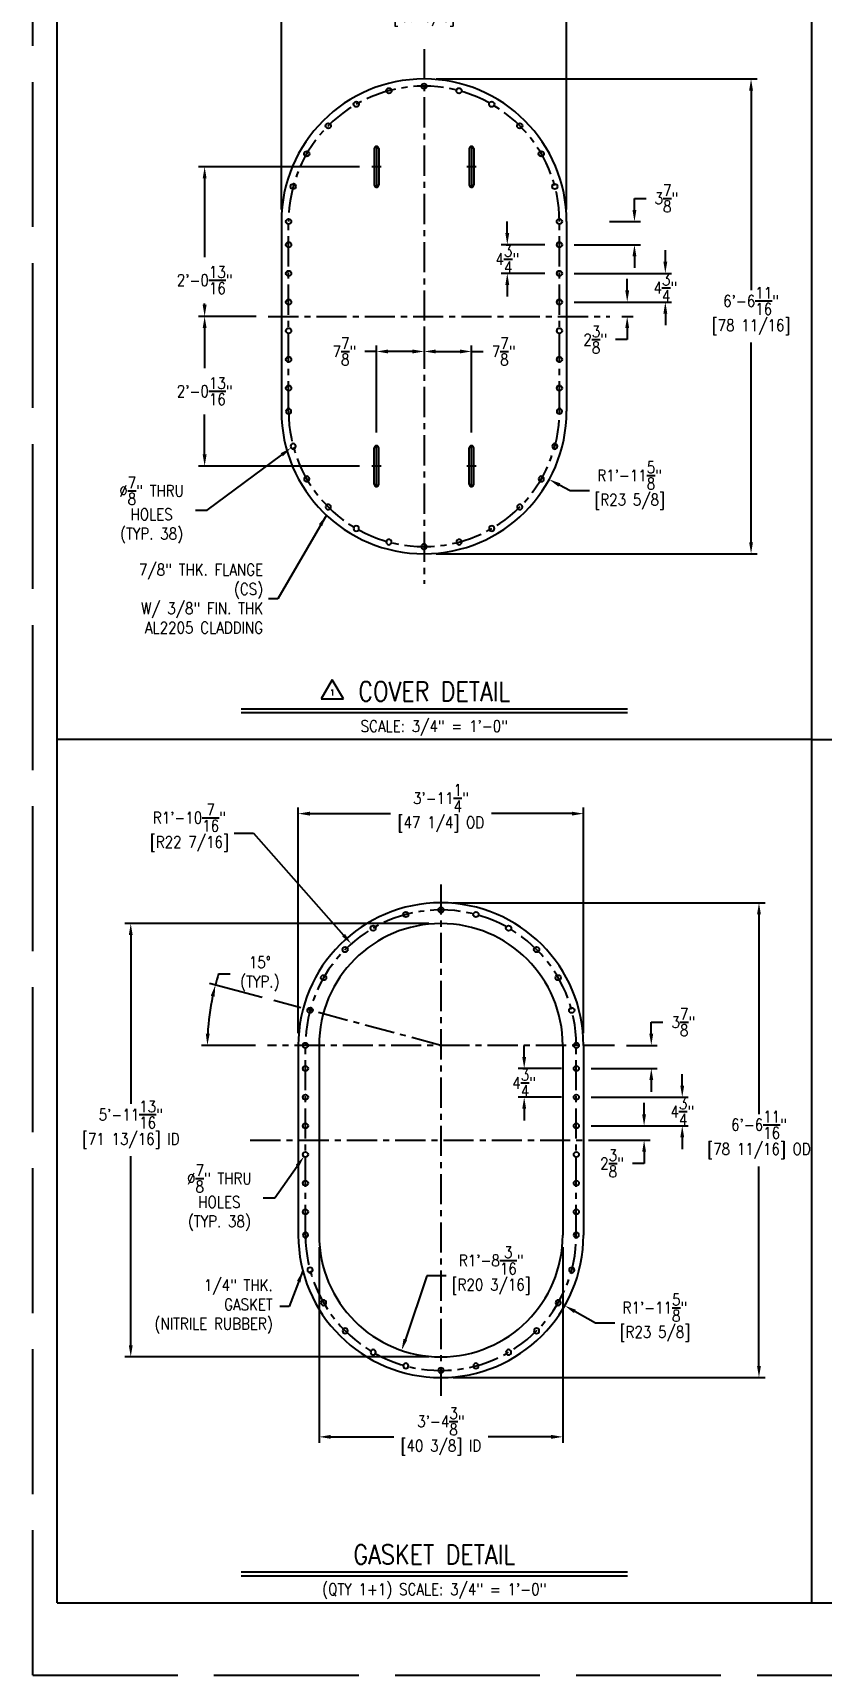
# Model space of a CAD drawing. Extents: x -219 to 1080, y 12 to 426.
# Drawn here: x -12 to 118.6, y 12 to 284.2 of the extents above; entities that cross this region are included whole.
import ezdxf
from ezdxf.enums import TextEntityAlignment as Align

# ---------------------------------------------------------------- set-up
doc = ezdxf.new("R2010")
doc.units = 0
doc.header["$LTSCALE"] = 4
doc.header["$MEASUREMENT"] = 0
doc.header["$PDMODE"] = 33
doc.header["$PDSIZE"] = -0.5
doc.linetypes.add('AM_ISO02W050', pattern=[7.5, 6, -1.5])
doc.linetypes.add('CENTER', pattern=[2, 1.25, -0.25, 0.25, -0.25])
doc.layers.get('0').update_dxf_attribs({"linetype": 'CONTINUOUS'})
doc.layers.get('Defpoints').update_dxf_attribs({"linetype": 'CONTINUOUS'})
for name, color, linetype in [('CENTER', 6, 'CENTER'), ('COVER', 3, 'CONTINUOUS'), ('DIM', 1, 'CONTINUOUS'), ('HANDLE', 2, 'CONTINUOUS'), ('TEXT', 4, 'CONTINUOUS')]:
    doc.layers.add(name, color=color, linetype=linetype)
doc.styles.add('ROMANS', font='ROMANS.shx', dxfattribs={"width": 0.85, "height": 1.92})
doc.styles.get("Standard").update_dxf_attribs({"font": 'sanss___.ttf'})
doc.dimstyles.get("Standard").update_dxf_attribs({"dimtxt": 0.18, "dimasz": 0.18, "dimexe": 0.18, "dimexo": 0.0625, "dimgap": 0.09, "dimtad": 0, "dimtih": 1, "dimtoh": 1, "dimdec": 4, "dimzin": 0, "dimdsep": 46, "dimtxsty": 'Standard', "dimcen": 0.09, "dimadec": 0, "dimazin": 0, "dimtfac": 1, "dimtdec": 4, "dimtofl": 0, "dimtmove": 0, "dimatfit": 3, "dimfxl": 1, "dimtolj": 1, "dimtzin": 0, "dimarcsym": 0})

# ---------------------------------------------------------------- blocks, each defined once
blk = doc.blocks.new('*U122')
at = {"layer": 'COVER'}
blk.add_circle((0, 0), 0.438, dxfattribs=at)
blk = doc.blocks.new('*U119')
at = {"layer": 'COVER', "color": 0, "linetype": 'ByBlock', "lineweight": -2, "transparency": 16777216}
for p, rotation in [((-407.45, 370.67), 285.0000000000001), ((-401.64, 371.43), 270.0000000000001), ((-395.84, 370.67), 255.0000000000001), ((-412.86, 368.42), 300.0000000000001), ((-390.42, 368.42), 240.0000000000001), ((-417.51, 364.86), 314.9999999999999), ((-385.78, 364.86), 225.0000000000001), ((-421.07, 360.21), 329.9999999999999), ((-382.21, 360.21), 210.0000000000001), ((-423.32, 354.8), 344.9999999999999), ((-379.97, 354.8), 195.0000000000003), ((-379.21, 348.99), 180)]:
    blk.add_blockref('*U122', p, dxfattribs=dict(at, rotation=rotation))
blk.add_blockref('*U122', (-424.08, 348.99), dxfattribs=at)
blk = doc.blocks.new('*U120')
at = {"layer": 'COVER'}
blk.add_circle((0, 0), 0.438, dxfattribs=at)
blk = doc.blocks.new('*U121')
at = {"layer": 'COVER', "color": 0, "linetype": 'ByBlock', "lineweight": -2, "transparency": 16777216}
for p, rotation in [((-407.45, 370.67), 285.0000000000001), ((-401.64, 371.43), 270.0000000000001), ((-395.84, 370.67), 255.0000000000001), ((-412.86, 368.42), 300.0000000000001), ((-390.42, 368.42), 240.0000000000001), ((-417.51, 364.86), 314.9999999999999), ((-385.78, 364.86), 225.0000000000001), ((-421.07, 360.21), 329.9999999999999), ((-382.21, 360.21), 210.0000000000001), ((-423.32, 354.8), 344.9999999999999), ((-379.97, 354.8), 195.0000000000003), ((-379.21, 348.99), 180)]:
    blk.add_blockref('*U120', p, dxfattribs=dict(at, rotation=rotation))
blk.add_blockref('*U120', (-424.08, 348.99), dxfattribs=at)
blk = doc.blocks.new('*D123')
at = {"layer": 'Defpoints', "color": 0, "transparency": 16777216}
for p in [(16.46, 261.98), (44.14, 261.98), (26.99, 237.17)]:
    blk.add_point(p, dxfattribs=at)
at = {"layer": 'DIM', "color": 0, "lineweight": -2, "transparency": 16777216}
for p, q in [((42.14, 261.98), (15.46, 261.98)), ((16.46, 260.06), (16.46, 247.01)), ((24.99, 237.17), (15.46, 237.17)), ((16.46, 239.09), (16.46, 239.33))]:
    blk.add_line(p, q, dxfattribs=at)
at = {"layer": 'DIM', "color": 0, "transparency": 16777216}
for points in [[(16.14, 260.06), (16.78, 260.06), (16.46, 261.98)], [(16.14, 239.09), (16.78, 239.09), (16.46, 237.17)]]:
    blk.add_solid(points, dxfattribs=at)
at = {"layer": 'DIM', "color": 0, "transparency": 16777216, "insert": (16.46, 243.17), "char_height": 1.92, "attachment_point": 5, "style": 'ROMANS'}
blk.add_mtext('\\A1;2\'-0{\\H1x;\\S13/16;}"', dxfattribs=at)
blk = doc.blocks.new('*D124')
at = {"layer": 'Defpoints', "color": 0, "transparency": 16777216}
for p in [(52.81, 237.17), (60.68, 231.36), (60.68, 215.91)]:
    blk.add_point(p, dxfattribs=at)
at = {"layer": 'DIM', "color": 0, "lineweight": -2, "transparency": 16777216}
for p, q in [((52.81, 235.17), (52.81, 230.36)), ((54.73, 231.36), (58.76, 231.36)), ((60.68, 217.91), (60.68, 232.36)), ((60.68, 231.36), (62.6, 231.36))]:
    blk.add_line(p, q, dxfattribs=at)
at = {"layer": 'DIM', "color": 0, "transparency": 16777216}
for points in [[(54.73, 231.68), (54.73, 231.04), (52.81, 231.36)], [(58.76, 231.68), (58.76, 231.04), (60.68, 231.36)]]:
    blk.add_solid(points, dxfattribs=at)
at = {"layer": 'DIM', "color": 0, "transparency": 16777216, "insert": (65.99, 231.36), "char_height": 1.92, "attachment_point": 5, "style": 'ROMANS'}
blk.add_mtext('\\A1;7{\\H1x;\\S7/8;}"', dxfattribs=at)
blk = doc.blocks.new('*D132')
at = {"layer": 'Defpoints', "color": 0, "transparency": 16777216}
for p in [(26.99, 237.17), (16.46, 212.37), (44.14, 212.37)]:
    blk.add_point(p, dxfattribs=at)
at = {"layer": 'DIM', "color": 0, "lineweight": -2, "transparency": 16777216}
for p, q in [((24.99, 237.17), (15.46, 237.17)), ((16.46, 235.25), (16.46, 228.61)), ((16.46, 214.29), (16.46, 220.93)), ((42.14, 212.37), (15.46, 212.37))]:
    blk.add_line(p, q, dxfattribs=at)
at = {"layer": 'DIM', "color": 0, "transparency": 16777216}
for points in [[(16.14, 235.25), (16.78, 235.25), (16.46, 237.17)], [(16.14, 214.29), (16.78, 214.29), (16.46, 212.37)]]:
    blk.add_solid(points, dxfattribs=at)
at = {"layer": 'DIM', "color": 0, "transparency": 16777216, "insert": (16.46, 224.77), "char_height": 1.92, "attachment_point": 5, "style": 'ROMANS'}
blk.add_mtext('\\A1;2\'-0{\\H1x;\\S13/16;}"', dxfattribs=at)
blk = doc.blocks.new('*D133')
at = {"layer": 'Defpoints', "color": 0, "transparency": 16777216}
for p in [(52.81, 237.17), (52.81, 231.36), (44.93, 215.91)]:
    blk.add_point(p, dxfattribs=at)
at = {"layer": 'DIM', "color": 0, "lineweight": -2, "transparency": 16777216}
for p, q in [((52.81, 235.17), (52.81, 230.36)), ((44.93, 231.36), (43.01, 231.36)), ((44.93, 217.91), (44.93, 232.36)), ((50.89, 231.36), (46.85, 231.36))]:
    blk.add_line(p, q, dxfattribs=at)
at = {"layer": 'DIM', "color": 0, "transparency": 16777216}
for points in [[(46.85, 231.68), (46.85, 231.04), (44.93, 231.36)], [(50.89, 231.68), (50.89, 231.04), (52.81, 231.36)]]:
    blk.add_solid(points, dxfattribs=at)
at = {"layer": 'DIM', "color": 0, "transparency": 16777216, "insert": (39.62, 231.36), "char_height": 1.92, "attachment_point": 5, "style": 'ROMANS'}
blk.add_mtext('\\A1;7{\\H1x;\\S7/8;}"', dxfattribs=at)
blk = doc.blocks.new('*D134')
at = {"layer": 'Defpoints', "color": 0, "transparency": 16777216}
for p in [(76.43, 288.36), (29.18, 252.89), (76.43, 252.89)]:
    blk.add_point(p, dxfattribs=at)
at = {"layer": 'DIM', "color": 0, "lineweight": -2, "transparency": 16777216}
for p, q in [((29.18, 254.89), (29.18, 289.36)), ((76.43, 254.89), (76.43, 289.36)), ((31.1, 288.36), (46.97, 288.36)), ((74.51, 288.36), (58.64, 288.36))]:
    blk.add_line(p, q, dxfattribs=at)
at = {"layer": 'DIM', "color": 0, "transparency": 16777216}
for points in [[(31.1, 288.68), (31.1, 288.04), (29.18, 288.36)], [(74.51, 288.68), (74.51, 288.04), (76.43, 288.36)]]:
    blk.add_solid(points, dxfattribs=at)
at = {"layer": 'DIM', "color": 0, "transparency": 16777216, "char_height": 1.92, "attachment_point": 5, "style": 'ROMANS'}
for s, insert in [('\\A1;3\'-11{\\H1x;\\S1/4;}"', (52.81, 290.92)), ('\\A1;[47 1/4]', (52.81, 286.57))]:
    blk.add_mtext(s, dxfattribs=dict(at, insert=insert))
blk = doc.blocks.new('*D135')
at = {"layer": 'Defpoints', "color": 0, "transparency": 16777216}
for p in [(52.81, 276.52), (52.81, 197.83), (106.99, 197.83)]:
    blk.add_point(p, dxfattribs=at)
at = {"layer": 'DIM', "color": 0, "lineweight": -2, "transparency": 16777216}
for p, q in [((54.81, 276.52), (107.99, 276.52)), ((106.99, 274.6), (106.99, 241.52)), ((106.99, 199.75), (106.99, 232.83)), ((54.81, 197.83), (107.99, 197.83))]:
    blk.add_line(p, q, dxfattribs=at)
at = {"layer": 'DIM', "color": 0, "transparency": 16777216}
for points in [[(106.67, 274.6), (107.31, 274.6), (106.99, 276.52)], [(106.67, 199.75), (107.31, 199.75), (106.99, 197.83)]]:
    blk.add_solid(points, dxfattribs=at)
at = {"layer": 'DIM', "color": 0, "transparency": 16777216, "char_height": 1.92, "attachment_point": 5, "style": 'ROMANS'}
for s, insert in [('\\A1;6\'-6{\\H1x;\\S11/16;}"', (106.99, 239.73)), ('\\A1;[78 11/16]', (106.99, 235.39))]:
    blk.add_mtext(s, dxfattribs=dict(at, insert=insert))
blk = doc.blocks.new('*D139')
at = {"layer": 'Defpoints', "color": 0, "transparency": 16777216}
for p in [(52.81, 221.46), (73.55, 210.15)]:
    blk.add_point(p, dxfattribs=at)
at = {"layer": 'DIM', "color": 0, "lineweight": -2, "transparency": 16777216}
for p, q in [((77.02, 208.25), (75.23, 209.23)), ((80.22, 208.25), (77.02, 208.25))]:
    blk.add_line(p, q, dxfattribs=at)
at = {"layer": 'DIM', "color": 0, "transparency": 16777216}
blk.add_solid([(75.39, 209.51), (75.08, 208.95), (73.55, 210.15)], dxfattribs=at)
at = {"layer": 'DIM', "color": 0, "transparency": 16777216, "char_height": 1.92, "attachment_point": 5, "style": 'ROMANS'}
for s, insert in [('\\A1;R1\'-11{\\H1x;\\S5/8;}"', (86.88, 210.81)), ('\\A1;[R23 5/8]', (86.88, 206.47))]:
    blk.add_mtext(s, dxfattribs=dict(at, insert=insert))
blk = doc.blocks.new('*D141')
at = {"layer": 'Defpoints', "color": 0, "transparency": 16777216}
for p in [(30.78, 215.39), (31.48, 215.91)]:
    blk.add_point(p, dxfattribs=at)
at = {"layer": 'DIM', "color": 0, "lineweight": -2, "transparency": 16777216}
for p, q in [((16.87, 205.07), (29.24, 214.24)), ((14.95, 205.07), (16.87, 205.07))]:
    blk.add_line(p, q, dxfattribs=at)
at = {"layer": 'DIM', "color": 0, "transparency": 16777216}
blk.add_solid([(29.05, 214.5), (29.43, 213.99), (30.78, 215.39)], dxfattribs=at)
at = {"layer": 'DIM', "color": 0, "transparency": 16777216, "insert": (7.67, 205.07), "char_height": 1.92, "attachment_point": 5, "style": 'ROMANS'}
blk.add_mtext('\\A1;∅{\\H1x;\\S7/8;}" THRU\\PHOLES\\P(TYP. 38)', dxfattribs=at)
blk = doc.blocks.new('*D145')
at = {"layer": 'Defpoints', "color": 0, "transparency": 16777216}
for p in [(75.68, 239.55), (86.47, 239.55), (83.57, 237.17)]:
    blk.add_point(p, dxfattribs=at)
at = {"layer": 'DIM', "color": 0, "lineweight": -2, "transparency": 16777216}
for p, q in [((86.47, 241.47), (86.47, 243.39)), ((77.68, 239.55), (87.47, 239.55)), ((85.57, 237.17), (87.47, 237.17)), ((86.47, 235.25), (86.47, 233.33)), ((86.47, 233.33), (84.55, 233.33))]:
    blk.add_line(p, q, dxfattribs=at)
at = {"layer": 'DIM', "color": 0, "transparency": 16777216}
for points in [[(86.15, 241.47), (86.79, 241.47), (86.47, 239.55)], [(86.15, 235.25), (86.79, 235.25), (86.47, 237.17)]]:
    blk.add_solid(points, dxfattribs=at)
at = {"layer": 'DIM', "color": 0, "transparency": 16777216, "insert": (81.17, 233.33), "char_height": 1.92, "attachment_point": 5, "style": 'ROMANS'}
blk.add_mtext('\\A1;2{\\H1x;\\S3/8;}"', dxfattribs=at)
blk = doc.blocks.new('*D142')
at = {"layer": 'Defpoints', "color": 0, "transparency": 16777216}
for p in [(75.68, 244.3), (92.79, 244.3), (75.68, 239.55)]:
    blk.add_point(p, dxfattribs=at)
at = {"layer": 'DIM', "color": 0, "lineweight": -2, "transparency": 16777216}
for p, q in [((92.79, 246.22), (92.79, 248.14)), ((77.68, 244.3), (93.79, 244.3)), ((77.68, 239.55), (93.79, 239.55)), ((92.79, 237.63), (92.79, 235.71))]:
    blk.add_line(p, q, dxfattribs=at)
at = {"layer": 'DIM', "color": 0, "transparency": 16777216}
for points in [[(92.47, 246.22), (93.11, 246.22), (92.79, 244.3)], [(92.47, 237.63), (93.11, 237.63), (92.79, 239.55)]]:
    blk.add_solid(points, dxfattribs=at)
at = {"layer": 'DIM', "color": 0, "transparency": 16777216, "insert": (92.79, 241.92), "char_height": 1.92, "attachment_point": 5, "style": 'ROMANS'}
blk.add_mtext('\\A1;4{\\H1x;\\S3/4;}"', dxfattribs=at)
blk = doc.blocks.new('*D143')
at = {"layer": 'Defpoints', "color": 0, "transparency": 16777216}
for p in [(66.6, 249.05), (74.81, 249.05), (74.81, 244.3)]:
    blk.add_point(p, dxfattribs=at)
at = {"layer": 'DIM', "color": 0, "lineweight": -2, "transparency": 16777216}
for p, q in [((66.6, 250.97), (66.6, 252.89)), ((72.81, 249.05), (65.6, 249.05)), ((72.81, 244.3), (65.6, 244.3)), ((66.6, 242.38), (66.6, 240.46))]:
    blk.add_line(p, q, dxfattribs=at)
at = {"layer": 'DIM', "color": 0, "transparency": 16777216}
for points in [[(66.28, 250.97), (66.92, 250.97), (66.6, 249.05)], [(66.28, 242.38), (66.92, 242.38), (66.6, 244.3)]]:
    blk.add_solid(points, dxfattribs=at)
at = {"layer": 'DIM', "color": 0, "transparency": 16777216, "insert": (66.6, 246.67), "char_height": 1.92, "attachment_point": 5, "style": 'ROMANS'}
blk.add_mtext('\\A1;4{\\H1x;\\S3/4;}"', dxfattribs=at)
blk = doc.blocks.new('*D144')
at = {"layer": 'Defpoints', "color": 0, "transparency": 16777216}
for p in [(81.55, 252.89), (87.67, 252.89), (75.68, 249.05)]:
    blk.add_point(p, dxfattribs=at)
at = {"layer": 'DIM', "color": 0, "lineweight": -2, "transparency": 16777216}
for p, q in [((87.67, 254.81), (87.67, 256.73)), ((87.67, 256.73), (89.59, 256.73)), ((83.55, 252.89), (88.67, 252.89)), ((77.68, 249.05), (88.67, 249.05)), ((87.67, 247.13), (87.67, 245.21))]:
    blk.add_line(p, q, dxfattribs=at)
at = {"layer": 'DIM', "color": 0, "transparency": 16777216}
for points in [[(87.35, 254.81), (87.99, 254.81), (87.67, 252.89)], [(87.35, 247.13), (87.99, 247.13), (87.67, 249.05)]]:
    blk.add_solid(points, dxfattribs=at)
at = {"layer": 'DIM', "color": 0, "transparency": 16777216, "insert": (92.97, 256.73), "char_height": 1.92, "attachment_point": 5, "style": 'ROMANS'}
blk.add_mtext('\\A1;3{\\H1x;\\S7/8;}"', dxfattribs=at)
blk = doc.blocks.new('*U148')
at = {"layer": 'COVER'}
blk.add_circle((0, 0), 0.438, dxfattribs=at)
blk = doc.blocks.new('*U149')
at = {"layer": 'COVER', "color": 0, "linetype": 'ByBlock', "lineweight": -2, "transparency": 16777216}
for p, rotation in [((-407.45, 370.67), 285.0000000000001), ((-401.64, 371.43), 270.0000000000001), ((-395.84, 370.67), 255.0000000000001), ((-412.86, 368.42), 300.0000000000001), ((-390.42, 368.42), 240.0000000000001), ((-417.51, 364.86), 314.9999999999999), ((-385.78, 364.86), 225.0000000000001), ((-421.07, 360.21), 329.9999999999999), ((-382.21, 360.21), 210.0000000000001), ((-423.32, 354.8), 344.9999999999999), ((-379.97, 354.8), 195.0000000000003), ((-379.21, 348.99), 180)]:
    blk.add_blockref('*U148', p, dxfattribs=dict(at, rotation=rotation))
blk.add_blockref('*U148', (-424.08, 348.99), dxfattribs=at)
blk = doc.blocks.new('*U146')
at = {"layer": 'COVER'}
blk.add_circle((0, 0), 0.438, dxfattribs=at)
blk = doc.blocks.new('*U147')
at = {"layer": 'COVER', "color": 0, "linetype": 'ByBlock', "lineweight": -2, "transparency": 16777216}
for p, rotation in [((-407.45, 370.67), 285.0000000000001), ((-401.64, 371.43), 270.0000000000001), ((-395.84, 370.67), 255.0000000000001), ((-412.86, 368.42), 300.0000000000001), ((-390.42, 368.42), 240.0000000000001), ((-417.51, 364.86), 314.9999999999999), ((-385.78, 364.86), 225.0000000000001), ((-421.07, 360.21), 329.9999999999999), ((-382.21, 360.21), 210.0000000000001), ((-423.32, 354.8), 344.9999999999999), ((-379.97, 354.8), 195.0000000000003), ((-379.21, 348.99), 180)]:
    blk.add_blockref('*U146', p, dxfattribs=dict(at, rotation=rotation))
blk.add_blockref('*U146', (-424.08, 348.99), dxfattribs=at)
blk = doc.blocks.new('*D154')
at = {"layer": 'Defpoints', "color": 0, "transparency": 16777216}
for p in [(55.6, 139.99), (108.3, 139.99), (55.6, 61.31)]:
    blk.add_point(p, dxfattribs=at)
at = {"layer": 'DIM', "color": 0, "lineweight": -2, "transparency": 16777216}
for p, q in [((57.6, 139.99), (109.3, 139.99)), ((108.3, 138.07), (108.3, 104.99)), ((108.3, 63.23), (108.3, 96.31)), ((57.6, 61.31), (109.3, 61.31))]:
    blk.add_line(p, q, dxfattribs=at)
at = {"layer": 'DIM', "color": 0, "transparency": 16777216}
for points in [[(107.98, 138.07), (108.62, 138.07), (108.3, 139.99)], [(107.98, 63.23), (108.62, 63.23), (108.3, 61.31)]]:
    blk.add_solid(points, dxfattribs=at)
at = {"layer": 'DIM', "color": 0, "transparency": 16777216, "char_height": 1.92, "attachment_point": 5, "style": 'ROMANS'}
for s, insert in [('\\A1;6\'-6{\\H1x;\\S11/16;}"', (108.3, 103.21)), ('\\A1;[78 11/16] OD', (108.3, 98.87))]:
    blk.add_mtext(s, dxfattribs=dict(at, insert=insert))
blk = doc.blocks.new('*D155')
at = {"layer": 'Defpoints', "color": 0, "transparency": 16777216}
for p in [(31.98, 154.77), (31.98, 116.37), (79.23, 116.37)]:
    blk.add_point(p, dxfattribs=at)
at = {"layer": 'DIM', "color": 0, "lineweight": -2, "transparency": 16777216}
for p, q in [((31.98, 118.37), (31.98, 155.77)), ((79.23, 118.37), (79.23, 155.77)), ((33.9, 154.77), (47.24, 154.77)), ((77.31, 154.77), (63.97, 154.77))]:
    blk.add_line(p, q, dxfattribs=at)
at = {"layer": 'DIM', "color": 0, "transparency": 16777216}
for points in [[(33.9, 155.09), (33.9, 154.45), (31.98, 154.77)], [(77.31, 155.09), (77.31, 154.45), (79.23, 154.77)]]:
    blk.add_solid(points, dxfattribs=at)
at = {"layer": 'DIM', "color": 0, "transparency": 16777216, "char_height": 1.92, "attachment_point": 5, "style": 'ROMANS'}
for s, insert in [('\\A1;3\'-11{\\H1x;\\S1/4;}"', (55.6, 157.33)), ('\\A1;[47 1/4] OD', (55.6, 152.99))]:
    blk.add_mtext(s, dxfattribs=dict(at, insert=insert))
blk = doc.blocks.new('*D156')
at = {"layer": 'Defpoints', "color": 0, "transparency": 16777216}
for p in [(55.6, 136.56), (4.22, 64.74), (55.6, 64.74)]:
    blk.add_point(p, dxfattribs=at)
at = {"layer": 'DIM', "color": 0, "lineweight": -2, "transparency": 16777216}
for p, q in [((53.6, 136.56), (3.22, 136.56)), ((4.22, 134.64), (4.22, 106.68)), ((4.22, 66.66), (4.22, 97.99)), ((53.6, 64.74), (3.22, 64.74))]:
    blk.add_line(p, q, dxfattribs=at)
at = {"layer": 'DIM', "color": 0, "transparency": 16777216}
for points in [[(3.9, 134.64), (4.54, 134.64), (4.22, 136.56)], [(3.9, 66.66), (4.54, 66.66), (4.22, 64.74)]]:
    blk.add_solid(points, dxfattribs=at)
at = {"layer": 'DIM', "color": 0, "transparency": 16777216, "char_height": 1.92, "attachment_point": 5, "style": 'ROMANS'}
for s, insert in [('\\A1;5\'-11{\\H1x;\\S13/16;}"', (4.22, 104.89)), ('\\A1;[71 13/16] ID', (4.22, 100.55))]:
    blk.add_mtext(s, dxfattribs=dict(at, insert=insert))
blk = doc.blocks.new('*D158')
at = {"layer": 'Defpoints', "color": 0, "transparency": 16777216}
for p in [(35.41, 84.93), (75.79, 84.93), (75.79, 51.49)]:
    blk.add_point(p, dxfattribs=at)
at = {"layer": 'DIM', "color": 0, "lineweight": -2, "transparency": 16777216}
for p, q in [((35.41, 82.93), (35.41, 50.49)), ((75.79, 82.93), (75.79, 50.49)), ((37.33, 51.49), (47.78, 51.49)), ((73.87, 51.49), (63.42, 51.49))]:
    blk.add_line(p, q, dxfattribs=at)
at = {"layer": 'DIM', "color": 0, "transparency": 16777216}
for points in [[(37.33, 51.81), (37.33, 51.17), (35.41, 51.49)], [(73.87, 51.81), (73.87, 51.17), (75.79, 51.49)]]:
    blk.add_solid(points, dxfattribs=at)
at = {"layer": 'DIM', "color": 0, "transparency": 16777216, "char_height": 1.92, "attachment_point": 5, "style": 'ROMANS'}
for s, insert in [('\\A1;3\'-4{\\H1x;\\S3/8;}"', (55.6, 54.05)), ('\\A1;[40 3/8] ID', (55.6, 49.71))]:
    blk.add_mtext(s, dxfattribs=dict(at, insert=insert))
blk = doc.blocks.new('*D157')
at = {"layer": 'Defpoints', "color": 0, "transparency": 16777216}
for p in [(27.91, 123.79), (17.07, 119.74), (26.86, 116.37), (55.6, 116.37), (84.35, 116.37)]:
    blk.add_point(p, dxfattribs=at)
at = {"layer": 'DIM', "color": 0, "lineweight": -2, "transparency": 16777216}
for p, q in [((18.78, 128.22), (20.7, 128.22)), ((25.98, 124.31), (17.27, 126.64)), ((24.86, 116.37), (15.92, 116.37))]:
    blk.add_line(p, q, dxfattribs=at)
for start, end in [(162.156, 165), (167.844, 177.156)]:
    blk.add_arc((55.6, 116.37), 38.68, start, end, dxfattribs=at)
at = {"layer": 'DIM', "color": 0, "transparency": 16777216}
for points in [[(17.47, 124.59), (18.1, 124.44), (18.24, 126.38)], [(17.29, 118.28), (16.65, 118.3), (16.92, 116.37)]]:
    blk.add_solid(points, dxfattribs=at)
at = {"layer": 'DIM', "color": 0, "transparency": 16777216, "insert": (25.6, 128.22), "char_height": 1.92, "attachment_point": 5, "style": 'ROMANS'}
blk.add_mtext('\\A1;15°\\P(TYP.)', dxfattribs=at)
blk = doc.blocks.new('*D153')
at = {"layer": 'Defpoints', "color": 0, "transparency": 16777216}
for p in [(78.48, 103.03), (89.27, 103.03), (81.42, 100.65)]:
    blk.add_point(p, dxfattribs=at)
at = {"layer": 'DIM', "color": 0, "lineweight": -2, "transparency": 16777216}
for p, q in [((89.27, 104.95), (89.27, 106.87)), ((80.48, 103.03), (90.27, 103.03)), ((83.42, 100.65), (90.27, 100.65)), ((89.27, 98.73), (89.27, 96.81)), ((89.27, 96.81), (87.35, 96.81))]:
    blk.add_line(p, q, dxfattribs=at)
at = {"layer": 'DIM', "color": 0, "transparency": 16777216}
for points in [[(88.95, 104.95), (89.59, 104.95), (89.27, 103.03)], [(88.95, 98.73), (89.59, 98.73), (89.27, 100.65)]]:
    blk.add_solid(points, dxfattribs=at)
at = {"layer": 'DIM', "color": 0, "transparency": 16777216, "insert": (83.96, 96.81), "char_height": 1.92, "attachment_point": 5, "style": 'ROMANS'}
blk.add_mtext('\\A1;2{\\H1x;\\S3/8;}"', dxfattribs=at)
blk = doc.blocks.new('*D150')
at = {"layer": 'Defpoints', "color": 0, "transparency": 16777216}
for p in [(78.48, 107.78), (95.59, 107.78), (78.48, 103.03)]:
    blk.add_point(p, dxfattribs=at)
at = {"layer": 'DIM', "color": 0, "lineweight": -2, "transparency": 16777216}
for p, q in [((95.59, 109.7), (95.59, 111.62)), ((80.48, 107.78), (96.59, 107.78)), ((80.48, 103.03), (96.59, 103.03)), ((95.59, 101.11), (95.59, 99.19))]:
    blk.add_line(p, q, dxfattribs=at)
at = {"layer": 'DIM', "color": 0, "transparency": 16777216}
for points in [[(95.27, 109.7), (95.91, 109.7), (95.59, 107.78)], [(95.27, 101.11), (95.91, 101.11), (95.59, 103.03)]]:
    blk.add_solid(points, dxfattribs=at)
at = {"layer": 'DIM', "color": 0, "transparency": 16777216, "insert": (95.59, 105.4), "char_height": 1.92, "attachment_point": 5, "style": 'ROMANS'}
blk.add_mtext('\\A1;4{\\H1x;\\S3/4;}"', dxfattribs=at)
blk = doc.blocks.new('*D151')
at = {"layer": 'Defpoints', "color": 0, "transparency": 16777216}
for p in [(69.4, 112.53), (77.6, 112.53), (77.6, 107.78)]:
    blk.add_point(p, dxfattribs=at)
at = {"layer": 'DIM', "color": 0, "lineweight": -2, "transparency": 16777216}
for p, q in [((69.4, 114.45), (69.4, 116.37)), ((75.6, 112.53), (68.4, 112.53)), ((75.6, 107.78), (68.4, 107.78)), ((69.4, 105.86), (69.4, 103.94))]:
    blk.add_line(p, q, dxfattribs=at)
at = {"layer": 'DIM', "color": 0, "transparency": 16777216}
for points in [[(69.08, 114.45), (69.72, 114.45), (69.4, 112.53)], [(69.08, 105.86), (69.72, 105.86), (69.4, 107.78)]]:
    blk.add_solid(points, dxfattribs=at)
at = {"layer": 'DIM', "color": 0, "transparency": 16777216, "insert": (69.4, 110.15), "char_height": 1.92, "attachment_point": 5, "style": 'ROMANS'}
blk.add_mtext('\\A1;4{\\H1x;\\S3/4;}"', dxfattribs=at)
blk = doc.blocks.new('*D152')
at = {"layer": 'Defpoints', "color": 0, "transparency": 16777216}
for p in [(84.35, 116.37), (90.46, 116.37), (78.48, 112.53)]:
    blk.add_point(p, dxfattribs=at)
at = {"layer": 'DIM', "color": 0, "lineweight": -2, "transparency": 16777216}
for p, q in [((90.46, 118.29), (90.46, 120.21)), ((90.46, 120.21), (92.38, 120.21)), ((86.35, 116.37), (91.46, 116.37)), ((80.48, 112.53), (91.46, 112.53)), ((90.46, 110.61), (90.46, 108.69))]:
    blk.add_line(p, q, dxfattribs=at)
at = {"layer": 'DIM', "color": 0, "transparency": 16777216}
for points in [[(90.14, 118.29), (90.78, 118.29), (90.46, 116.37)], [(90.14, 110.61), (90.78, 110.61), (90.46, 112.53)]]:
    blk.add_solid(points, dxfattribs=at)
at = {"layer": 'DIM', "color": 0, "transparency": 16777216, "insert": (95.77, 120.21), "char_height": 1.92, "attachment_point": 5, "style": 'ROMANS'}
blk.add_mtext('\\A1;3{\\H1x;\\S7/8;}"', dxfattribs=at)
blk = doc.blocks.new('*D159')
at = {"layer": 'Defpoints', "color": 0, "transparency": 16777216}
for p in [(55.6, 84.93), (49.1, 65.82)]:
    blk.add_point(p, dxfattribs=at)
at = {"layer": 'DIM', "color": 0, "lineweight": -2, "transparency": 16777216}
for p, q in [((53.3, 78.16), (49.72, 67.64)), ((56.5, 78.16), (53.3, 78.16))]:
    blk.add_line(p, q, dxfattribs=at)
at = {"layer": 'DIM', "color": 0, "transparency": 16777216}
blk.add_solid([(49.41, 67.74), (50.02, 67.54), (49.1, 65.82)], dxfattribs=at)
at = {"layer": 'DIM', "color": 0, "transparency": 16777216, "char_height": 1.92, "attachment_point": 5, "style": 'ROMANS'}
for s, insert in [('\\A1;R1\'-8{\\H1x;\\S3/16;}"', (63.93, 80.72)), ('\\A1;[R20 3/16]', (63.93, 76.38))]:
    blk.add_mtext(s, dxfattribs=dict(at, insert=insert))
blk = doc.blocks.new('*D160')
at = {"layer": 'Defpoints', "color": 0, "transparency": 16777216}
for p in [(55.6, 84.93), (76.13, 73.23)]:
    blk.add_point(p, dxfattribs=at)
at = {"layer": 'DIM', "color": 0, "lineweight": -2, "transparency": 16777216}
for p, q in [((81.21, 70.33), (77.79, 72.28)), ((84.41, 70.33), (81.21, 70.33))]:
    blk.add_line(p, q, dxfattribs=at)
at = {"layer": 'DIM', "color": 0, "transparency": 16777216}
blk.add_solid([(77.95, 72.56), (77.64, 72), (76.13, 73.23)], dxfattribs=at)
at = {"layer": 'DIM', "color": 0, "transparency": 16777216, "char_height": 1.92, "attachment_point": 5, "style": 'ROMANS'}
for s, insert in [('\\A1;R1\'-11{\\H1x;\\S5/8;}"', (91.06, 72.89)), ('\\A1;[R23 5/8]', (91.06, 68.55))]:
    blk.add_mtext(s, dxfattribs=dict(at, insert=insert))
blk = doc.blocks.new('*D161')
at = {"layer": 'Defpoints', "color": 0, "transparency": 16777216}
for p in [(40.75, 133.19), (55.6, 116.37)]:
    blk.add_point(p, dxfattribs=at)
at = {"layer": 'DIM', "color": 0, "lineweight": -2, "transparency": 16777216}
for p, q in [((21.36, 151.53), (24.56, 151.53)), ((24.56, 151.53), (39.48, 134.63))]:
    blk.add_line(p, q, dxfattribs=at)
at = {"layer": 'DIM', "color": 0, "transparency": 16777216}
blk.add_solid([(39.72, 134.84), (39.24, 134.42), (40.75, 133.19)], dxfattribs=at)
at = {"layer": 'DIM', "color": 0, "transparency": 16777216, "char_height": 1.92, "attachment_point": 5, "style": 'ROMANS'}
for s, insert in [('\\A1;R1\'-10{\\H1x;\\S7/16;}"', (13.93, 154.09)), ('\\A1;[R22 7/16]', (13.93, 149.75))]:
    blk.add_mtext(s, dxfattribs=dict(at, insert=insert))
blk = doc.blocks.new('*D162')
at = {"layer": 'Defpoints', "color": 0, "transparency": 16777216}
for p in [(33.42, 98.63), (32.91, 97.92)]:
    blk.add_point(p, dxfattribs=at)
at = {"layer": 'DIM', "color": 0, "lineweight": -2, "transparency": 16777216}
for p, q in [((28.09, 91.11), (31.8, 96.35)), ((26.17, 91.11), (28.09, 91.11))]:
    blk.add_line(p, q, dxfattribs=at)
at = {"layer": 'DIM', "color": 0, "transparency": 16777216}
blk.add_solid([(31.54, 96.54), (32.06, 96.17), (32.91, 97.92)], dxfattribs=at)
at = {"layer": 'DIM', "color": 0, "transparency": 16777216, "insert": (18.9, 91.11), "char_height": 1.92, "attachment_point": 5, "style": 'ROMANS'}
blk.add_mtext('\\A1;∅{\\H1x;\\S7/8;}" THRU\\PHOLES\\P(TYP. 38)', dxfattribs=at)

msp = doc.modelspace()

# ---------------------------------------------------------------- linework, layer by layer
for p, q in [((-7.99419, 24), (-7.99419, 296)), ((117.00581, 296), (117.00581, 24)), ((117.00581, 167.03135), (-7.99419, 167.03135)), ((117.00581, 167.03135), (242.00581, 167.03135)), ((-7.99419, 24), (367.99419, 24))]:
    msp.add_line(p, q)
at = {"layer": 'CENTER'}
for p, q in [((52.8057, 281.4778), (52.8057, 192.87068)), ((30.3682, 221.45549), (30.3682, 253.33049)), ((75.2432, 221.45549), (75.2432, 253.33049)), ((26.99128, 237.17424), (83.56715, 237.17424)), ((55.60217, 143.03759), (55.60217, 58.26354)), ((55.60217, 116.36932), (27.913, 123.78861)), ((84.3478, 116.36932), (26.85655, 116.36932)), ((33.16467, 84.93182), (33.16467, 116.80682)), ((78.03967, 84.93182), (78.03967, 116.80682)), ((24.03079, 100.65057), (87.17356, 100.65057))]:
    msp.add_line(p, q, dxfattribs=at)
for centre, start, end in [((52.8057, 252.89299), 0, 180), ((52.8057, 221.45549), 180, 0), ((55.60217, 116.36932), 0, 180), ((55.60217, 84.93182), 180, 0)]:
    msp.add_arc(centre, 22.4375, start, end, dxfattribs=at)
at = {"layer": 'COVER'}
for p, q in [((29.1807, 252.89299), (29.1807, 221.45549)), ((76.4307, 252.89299), (76.4307, 221.45549)), ((31.97717, 116.36932), (31.97717, 84.93182)), ((35.41467, 116.36932), (35.41467, 84.93182)), ((75.78967, 116.36932), (75.78967, 84.93182)), ((79.22717, 116.36932), (79.22717, 84.93182))]:
    msp.add_line(p, q, dxfattribs=at)
for centre in [(30.3682, 249.04924), (75.2432, 249.04924), (30.3682, 244.29924), (75.2432, 244.29924), (30.3682, 239.54924), (75.2432, 239.54924), (30.3682, 234.79924), (75.2432, 234.79924), (30.3682, 230.04924), (75.2432, 230.04924), (30.3682, 225.29924), (75.2432, 225.29924), (33.16467, 112.52557), (78.03967, 112.52557), (33.16467, 107.77557), (78.03967, 107.77557), (33.16467, 103.02557), (78.03967, 103.02557), (33.16467, 98.27557), (78.03967, 98.27557), (33.16467, 93.52557), (78.03967, 93.52557), (33.16467, 88.77557), (78.03967, 88.77557)]:
    msp.add_circle(centre, 0.4375, dxfattribs=at)
for centre, radius, start, end in [((52.8057, 252.89299), 23.625, 0, 180), ((52.8057, 221.45549), 23.625, 180, 0), ((55.60217, 116.36932), 23.625, 0, 180), ((55.60217, 116.36932), 20.1875, 0, 180), ((55.60217, 84.93182), 23.625, 180, 0), ((55.60217, 84.93182), 20.1875, 180, 0)]:
    msp.add_arc(centre, radius, start, end, dxfattribs=at)
at = {"layer": 'Defpoints', "linetype": 'AM_ISO02W050'}
for q in [(-12, 300), (372, 12)]:
    msp.add_line((-12, 12), q, dxfattribs=at)
at = {"layer": 'DIM'}
for p, q in [((22.50581, 172.15135), (86.50581, 172.15135)), ((22.50581, 171.51135), (86.50581, 171.51135)), ((22.50581, 29.12), (86.50581, 29.12)), ((22.50581, 28.48), (86.50581, 28.48))]:
    msp.add_line(p, q, dxfattribs=at)
at = {"layer": 'HANDLE'}
for p, q in [((44.55668, 264.97739), (44.55668, 258.97739)), ((44.93168, 265.5207), (44.93168, 263.94589)), ((45.30668, 264.97739), (45.30668, 258.97739)), ((60.30471, 264.97739), (60.30471, 258.97739)), ((60.67971, 265.5207), (60.67971, 263.94589)), ((61.05471, 264.97739), (61.05471, 258.97739)), ((45.71908, 261.97739), (44.14428, 261.97739)), ((44.93168, 263.94589), (44.93168, 260.00889)), ((61.46712, 261.97739), (59.89231, 261.97739)), ((60.67971, 263.94589), (60.67971, 260.00889)), ((44.93168, 260.00889), (44.93168, 258.43408)), ((60.67971, 260.00889), (60.67971, 258.43408)), ((44.55668, 209.37109), (44.55668, 215.37109)), ((44.93168, 214.33959), (44.93168, 215.9144)), ((45.30668, 209.37109), (45.30668, 215.37109)), ((60.30471, 209.37109), (60.30471, 215.37109)), ((60.67971, 214.33959), (60.67971, 215.9144)), ((61.05471, 209.37109), (61.05471, 215.37109)), ((45.71908, 212.37109), (44.14428, 212.37109)), ((44.93168, 210.40259), (44.93168, 214.33959)), ((61.46712, 212.37109), (59.89231, 212.37109)), ((60.67971, 210.40259), (60.67971, 214.33959)), ((44.93168, 208.82778), (44.93168, 210.40259)), ((60.67971, 208.82778), (60.67971, 210.40259))]:
    msp.add_line(p, q, dxfattribs=at)
for centre, start, end in [((44.93168, 264.97739), 0, 180), ((60.67971, 264.97739), 0, 180), ((44.93168, 258.97739), 180, 0), ((60.67971, 258.97739), 180, 0), ((44.93168, 215.37109), 0, 180), ((60.67971, 215.37109), 0, 180), ((44.93168, 209.37109), 180, 0), ((60.67971, 209.37109), 180, 0)]:
    msp.add_arc(centre, 0.375, start, end, dxfattribs=at)
at = {"layer": 'TEXT'}
for p, q in [((37.60836, 176.9711), (35.76083, 173.7711)), ((39.45588, 173.7711), (37.60836, 176.9711)), ((35.76083, 173.7711), (39.45588, 173.7711))]:
    msp.add_line(p, q, dxfattribs=at)

# ---------------------------------------------------------------- block references
at = {"layer": 'COVER'}
for name, p in [('*U119', (454.4486, -96.09943)), ('*U149', (457.24508, -232.6231))]:
    msp.add_blockref(name, p, dxfattribs=at)
at = {"layer": 'COVER', "xscale": -1, "rotation": 180}
for name, p in [('*U121', (454.4486, 570.44791)), ('*U147', (457.24508, 433.92424))]:
    msp.add_blockref(name, p, dxfattribs=at)

# ---------------------------------------------------------------- texts
at = {"layer": 'DIM', "style": 'ROMANS', "width": 0.85}
for s, height, p in [('COVER DETAIL', 3.2, (54.50581, 173.43135)), ('SCALE: 3/4" = 1\'-0"', 1.92, (54.50581, 168.31135)), ('GASKET DETAIL', 3.2, (54.50581, 30.4)), ('(QTY 1+1) SCALE: 3/4" = 1\'-0"', 1.92, (54.50581, 25.28))]:
    msp.add_text(s, height=height, dxfattribs=at).set_placement(p, align=Align.CENTER)
at = {"layer": 'DIM', "char_height": 1.92, "attachment_point": 6, "style": 'ROMANS'}
for s, insert in [('7/8" THK. FLANGE\\P(CS)\\PW/ 3/8" FIN. THK\\PAL2205 CLADDING', (26.14391, 190.38476)), ('1/4" THK.\\PGASKET\\P(NITRILE RUBBER)', (27.73724, 73.10971))]:
    msp.add_mtext(s, dxfattribs=dict(at, insert=insert))
at = {"layer": 'TEXT', "style": 'ROMANS', "width": 0.85}
msp.add_text('1', height=0.96, dxfattribs=at).set_placement((37.60836, 174.83777), align=Align.MIDDLE_CENTER)

# ---------------------------------------------------------------- dimensions: what is measured, and where the dimension line sits
at = {"layer": 'DIM'}
for base, p1, p2, override, picture, middle in [((76.4307, 288.35621), (29.1807, 252.89299), (76.4307, 252.89299), {"dimscale": 16, "dimtxt": 1.92, "dimasz": 0.12, "dimexe": 0.0625, "dimexo": 0.125, "dimgap": 0.02, "dimzin": 3, "dimlunit": 4, "dimpost": '\\X', "dimtxsty": 'ROMANS', "dimcen": 0}, '*D134', (52.8057, 288.35621)), ((60.67971, 231.35981), (52.8057, 237.17424), (60.67971, 215.9144), {"dimscale": 16, "dimtxt": 1.92, "dimasz": 0.12, "dimexe": 0.0625, "dimexo": 0.125, "dimgap": 0.1, "dimzin": 3, "dimlunit": 4, "dimpost": '\\X', "dimtxsty": 'ROMANS', "dimcen": 0}, '*D124', (65.98714, 231.35981))]:
    dim = msp.add_linear_dim(base=base, p1=p1, p2=p2, dimstyle='Standard', override=override, dxfattribs=at)
    dim.commit()
    dim.dimension.update_dxf_attribs({"geometry": picture, "text_midpoint": middle})
for base, p1, p2, override, picture, middle in [((106.9903, 197.83049), (52.8057, 276.51799), (52.8057, 197.83049), {"dimscale": 16, "dimtxt": 1.92, "dimasz": 0.12, "dimexe": 0.0625, "dimexo": 0.125, "dimgap": 0.02, "dimzin": 3, "dimlunit": 4, "dimpost": '\\X', "dimtxsty": 'ROMANS', "dimcen": 0}, '*D135', (106.9903, 237.17424)), ((16.4572096, 261.9773896), (26.9912832, 237.17424), (44.144281, 261.9773896), {"dimscale": 16, "dimtxt": 1.92, "dimasz": 0.12, "dimexe": 0.0625, "dimexo": 0.125, "dimgap": 0.1, "dimzin": 3, "dimlunit": 4, "dimpost": '\\X', "dimtxsty": 'ROMANS', "dimcen": 0}, '*D123', (16.4572096, 243.17424)), ((66.59992, 249.04924), (74.8057, 244.29924), (74.8057, 249.04924), {"dimscale": 16, "dimtxt": 1.92, "dimasz": 0.12, "dimexe": 0.0625, "dimexo": 0.125, "dimgap": 0.1, "dimzin": 3, "dimlunit": 4, "dimpost": '\\X', "dimtxsty": 'ROMANS', "dimcen": 0}, '*D143', (66.59992, 246.67424)), ((92.79125, 244.29924), (75.6807, 239.54924), (75.6807, 244.29924), {"dimscale": 16, "dimtxt": 1.92, "dimasz": 0.12, "dimexe": 0.0625, "dimexo": 0.125, "dimgap": 0.1, "dimzin": 3, "dimlunit": 4, "dimpost": '\\X', "dimtxsty": 'ROMANS', "dimcen": 0}, '*D142', (92.79125, 241.92424)), ((86.47282, 239.54924), (83.56715, 237.17424), (75.6807, 239.54924), {"dimscale": 16, "dimtxt": 1.92, "dimasz": 0.12, "dimexe": 0.0625, "dimexo": 0.125, "dimgap": 0.1, "dimzin": 3, "dimlunit": 4, "dimpost": '\\X', "dimtxsty": 'ROMANS', "dimcen": 0}, '*D145', (81.16539, 233.33424)), ((69.3964, 112.52557), (77.60217, 107.77557), (77.60217, 112.52557), {"dimscale": 16, "dimtxt": 1.92, "dimasz": 0.12, "dimexe": 0.0625, "dimexo": 0.125, "dimgap": 0.1, "dimzin": 3, "dimlunit": 4, "dimpost": '\\X', "dimtxsty": 'ROMANS', "dimcen": 0}, '*D151', (69.3964, 110.15057)), ((95.58772, 107.77557), (78.47717, 103.02557), (78.47717, 107.77557), {"dimscale": 16, "dimtxt": 1.92, "dimasz": 0.12, "dimexe": 0.0625, "dimexo": 0.125, "dimgap": 0.1, "dimzin": 3, "dimlunit": 4, "dimpost": '\\X', "dimtxsty": 'ROMANS', "dimcen": 0}, '*D150', (95.58772, 105.40057)), ((89.2693, 103.02557), (81.41659, 100.65057), (78.47717, 103.02557), {"dimscale": 16, "dimtxt": 1.92, "dimasz": 0.12, "dimexe": 0.0625, "dimexo": 0.125, "dimgap": 0.1, "dimzin": 3, "dimlunit": 4, "dimpost": '\\X', "dimtxsty": 'ROMANS', "dimcen": 0}, '*D153', (83.96187, 96.81057))]:
    dim = msp.add_linear_dim(base=base, p1=p1, p2=p2, angle=90, dimstyle='Standard', override=override, dxfattribs=at)
    dim.commit()
    dim.dimension.update_dxf_attribs({"geometry": picture, "text_midpoint": middle, "dimtype": 160})
for base, p1, p2, picture, middle in [((87.6652826827, 252.8929900154), (75.6806983056, 249.0492400154), (81.5513275088, 252.8929900154), '*D144', (92.9727112541, 256.7329900154)), ((16.4572096, 212.3710904), (26.9912832, 237.17424), (44.144281, 212.3710904), '*D132', (16.4572096, 224.7726652)), ((90.4617592178, 116.3693158133), (78.4771748407, 112.5255658133), (84.347804044, 116.3693158133), '*D152', (95.7691877893, 120.2093158133))]:
    dim = msp.add_linear_dim(base=base, p1=p1, p2=p2, angle=90, dimstyle='Standard', override={"dimscale": 16, "dimtxt": 1.92, "dimasz": 0.12, "dimexe": 0.0625, "dimexo": 0.125, "dimgap": 0.1, "dimzin": 3, "dimlunit": 4, "dimpost": '\\X', "dimtxsty": 'ROMANS', "dimcen": 0}, dxfattribs=at)
    dim.commit()
    dim.dimension.update_dxf_attribs({"geometry": picture, "text_midpoint": middle})
dim = msp.add_linear_dim(base=(52.8057, 231.35981), p1=(44.93168, 215.9144), p2=(52.8057, 237.17424), dimstyle='Standard', override={"dimscale": 16, "dimtxt": 1.92, "dimasz": 0.12, "dimexe": 0.0625, "dimexo": 0.125, "dimgap": 0.1, "dimzin": 3, "dimlunit": 4, "dimpost": '\\X', "dimtxsty": 'ROMANS', "dimcen": 0}, dxfattribs=at)
dim.commit()
dim.dimension.update_dxf_attribs({"geometry": '*D133', "text_midpoint": (39.62425, 231.35981), "dimtype": 160})
for center, mpoint, picture, middle in [((52.8057, 221.45549), (73.54821, 210.1467), '*D139', (86.87798, 208.25156)), ((55.60217, 116.36932), (40.75139, 133.18882), '*D161', (13.92666, 151.52948)), ((55.60217, 84.93182), (49.09828, 65.82071), '*D159', (63.93012, 78.1649)), ((55.60217, 84.93182), (76.12644, 73.2316), '*D160', (91.06179, 70.33473))]:
    dim = msp.add_radius_dim(center=center, mpoint=mpoint, dimstyle='Standard', override={"dimscale": 16, "dimtxt": 1.92, "dimasz": 0.12, "dimexe": 0.0625, "dimexo": 0.125, "dimgap": 0.02, "dimzin": 3, "dimlunit": 4, "dimpost": '\\X', "dimtxsty": 'ROMANS', "dimcen": 0}, dxfattribs=at)
    dim.commit()
    dim.dimension.update_dxf_attribs({"geometry": picture, "text_midpoint": middle, "dimtype": 164})
for p1, p2, picture, middle in [((31.48391, 215.90882), (30.78113, 215.38754), '*D141', (7.67352, 205.06675)), ((33.41754, 98.63259), (32.91181, 97.91854), '*D162', (18.89881, 91.11317))]:
    dim = msp.add_diameter_dim_2p(p1=p1, p2=p2, text='<> THRU\\PHOLES\\P(TYP. 38)', dimstyle='Standard', override={"dimscale": 16, "dimtxt": 1.92, "dimasz": 0.12, "dimexe": 0.0625, "dimexo": 0.125, "dimgap": 0.1, "dimzin": 3, "dimlunit": 4, "dimpost": '\\X', "dimtxsty": 'ROMANS', "dimcen": 0}, dxfattribs=at)
    dim.commit()
    dim.dimension.update_dxf_attribs({"geometry": picture, "text_midpoint": middle, "dimtype": 163})
dim = msp.add_linear_dim(base=(31.97717, 154.77123), p1=(79.22717, 116.36932), p2=(31.97717, 116.36932), text='<> OD', dimstyle='Standard', override={"dimscale": 16, "dimtxt": 1.92, "dimasz": 0.12, "dimexe": 0.0625, "dimexo": 0.125, "dimgap": 0.02, "dimzin": 3, "dimlunit": 4, "dimpost": '\\X', "dimtxsty": 'ROMANS', "dimcen": 0}, dxfattribs=at)
dim.commit()
dim.dimension.update_dxf_attribs({"geometry": '*D155', "text_midpoint": (55.60217, 154.77123)})
for base, p1, p2, text, picture, middle in [((108.29734, 139.99432), (55.60217, 61.30682), (55.60217, 139.99432), '<> OD', '*D154', (108.29734, 100.65057)), ((4.22327, 64.74432), (55.60217, 136.55682), (55.60217, 64.74432), '<> ID', '*D156', (4.22327, 102.33266))]:
    dim = msp.add_linear_dim(base=base, p1=p1, p2=p2, angle=90, text=text, dimstyle='Standard', override={"dimscale": 16, "dimtxt": 1.92, "dimasz": 0.12, "dimexe": 0.0625, "dimexo": 0.125, "dimgap": 0.02, "dimzin": 3, "dimlunit": 4, "dimpost": '\\X', "dimtxsty": 'ROMANS', "dimcen": 0}, dxfattribs=at)
    dim.commit()
    dim.dimension.update_dxf_attribs({"geometry": picture, "text_midpoint": middle, "dimtype": 160})
dim = msp.add_angular_dim_2l(base=(17.06536, 119.74085), line1=((55.60217, 116.36932), (27.913, 123.78861)), line2=((84.3478, 116.36932), (26.85655, 116.36932)), text='<>\\P(TYP.)', dimstyle='Standard', override={"dimscale": 16, "dimtxt": 1.92, "dimasz": 0.12, "dimexe": 0.0625, "dimexo": 0.125, "dimgap": 0.1, "dimzin": 3, "dimlunit": 4, "dimpost": '\\X', "dimtxsty": 'ROMANS', "dimcen": 0}, dxfattribs=at)
dim.commit()
dim.dimension.update_dxf_attribs({"geometry": '*D157', "text_midpoint": (25.60194, 128.22315)})
dim = msp.add_linear_dim(base=(75.78967, 51.49352), p1=(35.41467, 84.93182), p2=(75.78967, 84.93182), text='<> ID', dimstyle='Standard', override={"dimscale": 16, "dimtxt": 1.92, "dimasz": 0.12, "dimexe": 0.0625, "dimexo": 0.125, "dimgap": 0.02, "dimzin": 3, "dimlunit": 4, "dimpost": '\\X', "dimtxsty": 'ROMANS', "dimcen": 0}, dxfattribs=at)
dim.commit()
dim.dimension.update_dxf_attribs({"geometry": '*D158', "text_midpoint": (55.60217, 51.49352), "dimtype": 160})

# ---------------------------------------------------------------- leaders
at = {"layer": 'DIM', "annotation_type": 0, "has_hookline": 1, "hookline_direction": 1}
for points in [[(36.63047, 204.23624), (28.59099, 190.38476), (27.05263, 190.38476)], [(32.73106, 79.01127), (30.4756, 73.10971), (28.93724, 73.10971)]]:
    msp.add_leader(points, dimstyle='Standard', override={"dimscale": 16, "dimtxt": 1.92, "dimasz": 0.12, "dimexe": 0.0625, "dimexo": 0.125, "dimgap": 0.1, "dimzin": 3, "dimlunit": 4, "dimpost": '\\X', "dimtxsty": 'ROMANS', "dimcen": 0}, dxfattribs=at)

doc.saveas('drawing.dxf')
